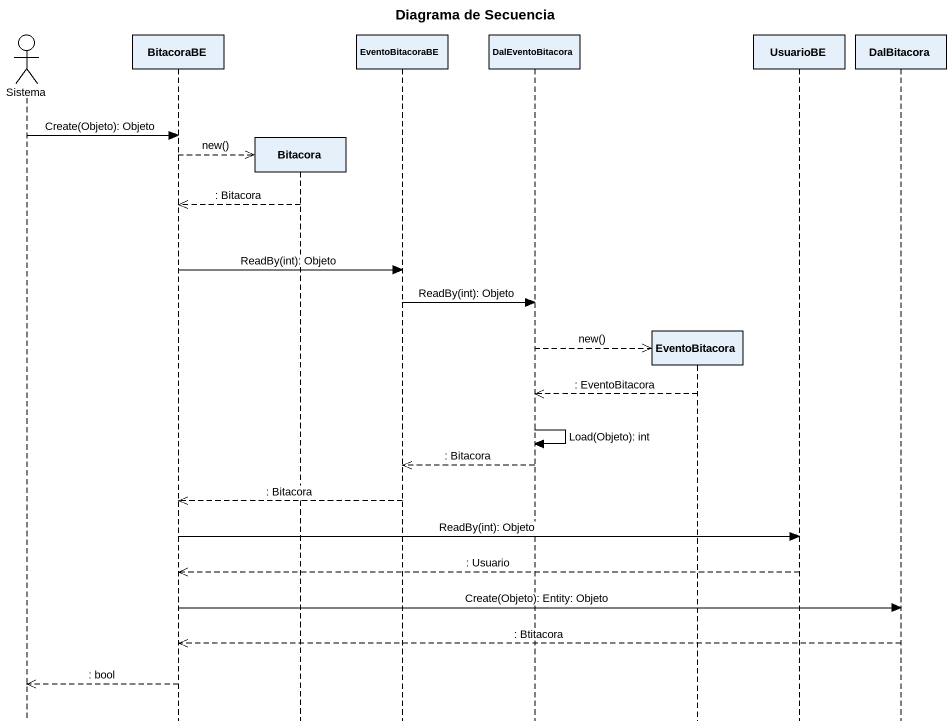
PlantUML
@startuml
title Diagrama de Secuencia
hide footbox
actor Sistema
participant BitacoraBE
participant Bitacora
participant EventoBitacoraBE
participant DalEventoBitacora
participant EventoBitacora
participant UsuarioBE
participant DalBitacora

Sistema -> BitacoraBE : Create(Objeto): Objeto
BitacoraBE -->> Bitacora ** : new()
Bitacora -->> BitacoraBE : : Bitacora
BitacoraBE -> EventoBitacoraBE : ReadBy(int): Objeto
EventoBitacoraBE -> DalEventoBitacora : ReadBy(int): Objeto
DalEventoBitacora -->> EventoBitacora ** : new()
EventoBitacora -->> DalEventoBitacora : : EventoBitacora
DalEventoBitacora -> DalEventoBitacora : Load(Objeto): int
DalEventoBitacora -->> EventoBitacoraBE : : Bitacora
EventoBitacoraBE -->> BitacoraBE : : Bitacora
BitacoraBE -> UsuarioBE : ReadBy(int): Objeto
UsuarioBE -->> BitacoraBE : : Usuario
BitacoraBE -> DalBitacora : Create(Objeto): Entity: Objeto
DalBitacora -->> BitacoraBE : : Btitacora
BitacoraBE -->> Sistema : : bool
@enduml
